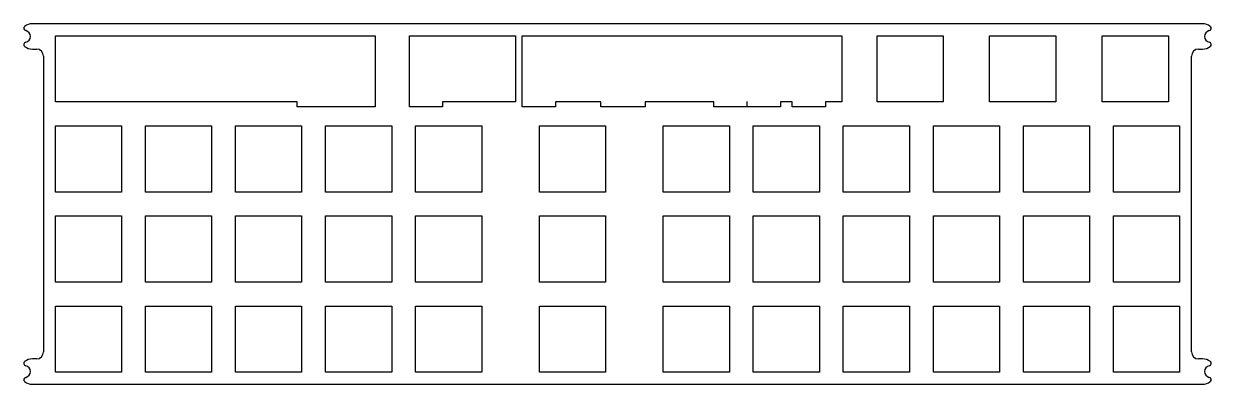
# Model space of a CAD drawing. Header units: millimetres. Extents: x -238 to 14, y -10 to 67.
import ezdxf

# ---------------------------------------------------------------- set-up
doc = ezdxf.new("R2010")
doc.units = ezdxf.units.MM
doc.layers.get('0').update_dxf_attribs({"linetype": 'CONTINUOUS'})

msp = doc.modelspace()

# ---------------------------------------------------------------- linework, layer by layer
for p, q in [((11.85, 66.67), (-235.69, 66.67)), ((-235.69, 61.32), (-234.86, 61.32)), ((11.02, 61.32), (11.85, 61.32)), ((-233.36, 59.82), (-233.36, -2.68)), ((9.53, -2.68), (9.53, 59.82)), ((-234.86, -4.18), (-235.69, -4.18)), ((11.85, -4.18), (11.02, -4.18)), ((-235.69, -9.53), (11.85, -9.53))]:
    msp.add_line(p, q)
for points in [[(-163.19, 64.15), (-163.19, 49.15), (-179.71, 49.15), (-179.71, 50.15), (-230.84, 50.15), (-230.84, 64.15)], [(-133.49, 64.15), (-133.49, 50.15), (-148.93, 50.15), (-148.93, 49.15), (-155.93, 49.15), (-155.93, 64.15)], [(-74.94, 50.15), (-77.46, 50.15), (-77.46, 49.15), (-84.46, 49.15), (-84.46, 50.15), (-84.57, 50.15), (-84.57, 49.15), (-91.57, 49.15), (-91.57, 50.15), (-106.04, 50.15), (-106.04, 49.15), (-115.45, 49.15), (-115.45, 50.15), (-125.06, 50.15), (-125.06, 49.15), (-132.09, 49.15), (-132.09, 64.15), (-64.44, 64.15), (-64.44, 50.15), (-67.94, 50.15), (-67.94, 49.15), (-74.94, 49.15)], [(-57.01, 64.15), (-43.01, 64.15), (-43.01, 50.15), (-57.01, 50.15)], [(-19.19, 50.15), (-33.19, 50.15), (-33.19, 64.15), (-19.19, 64.15)], [(-9.38, 50.15), (-9.38, 64.15), (4.62, 64.15), (4.62, 50.15)], [(-230.84, 45.1), (-216.84, 45.1), (-216.84, 31.1), (-230.84, 31.1)], [(-211.79, 45.1), (-197.79, 45.1), (-197.79, 31.1), (-211.79, 31.1)], [(-178.74, 31.1), (-192.74, 31.1), (-192.74, 45.1), (-178.74, 45.1)], [(-173.69, 45.1), (-159.69, 45.1), (-159.69, 31.1), (-173.69, 31.1)], [(-154.64, 45.1), (-140.64, 45.1), (-140.64, 31.1), (-154.64, 31.1)], [(-128.44, 31.1), (-128.44, 45.1), (-114.44, 45.1), (-114.44, 31.1)], [(-88.25, 45.1), (-88.25, 31.1), (-102.25, 31.1), (-102.25, 45.1)], [(-69.2, 31.1), (-83.2, 31.1), (-83.2, 45.1), (-69.2, 45.1)], [(-50.15, 31.1), (-64.15, 31.1), (-64.15, 45.1), (-50.15, 45.1)], [(-31.1, 45.1), (-31.1, 31.1), (-45.1, 31.1), (-45.1, 45.1)], [(-26.05, 31.1), (-26.05, 45.1), (-12.05, 45.1), (-12.05, 31.1)], [(7, 31.1), (-7, 31.1), (-7, 45.1), (7, 45.1)], [(-216.84, 26.05), (-216.84, 12.05), (-230.84, 12.05), (-230.84, 26.05)], [(-211.79, 26.05), (-197.79, 26.05), (-197.79, 12.05), (-211.79, 12.05)], [(-192.74, 12.05), (-192.74, 26.05), (-178.74, 26.05), (-178.74, 12.05)], [(-173.69, 26.05), (-159.69, 26.05), (-159.69, 12.05), (-173.69, 12.05)], [(-140.64, 26.05), (-140.64, 12.05), (-154.64, 12.05), (-154.64, 26.05)], [(-128.44, 26.05), (-114.44, 26.05), (-114.44, 12.05), (-128.44, 12.05)], [(-88.25, 26.05), (-88.25, 12.05), (-102.25, 12.05), (-102.25, 26.05)], [(-69.2, 12.05), (-83.2, 12.05), (-83.2, 26.05), (-69.2, 26.05)], [(-50.15, 26.05), (-50.15, 12.05), (-64.15, 12.05), (-64.15, 26.05)], [(-45.1, 26.05), (-31.1, 26.05), (-31.1, 12.05), (-45.1, 12.05)], [(-12.05, 26.05), (-12.05, 12.05), (-26.05, 12.05), (-26.05, 26.05)], [(-7, 26.05), (7, 26.05), (7, 12.05), (-7, 12.05)], [(-230.84, -7), (-230.84, 7), (-216.84, 7), (-216.84, -7)], [(-211.79, 7), (-197.79, 7), (-197.79, -7), (-211.79, -7)], [(-192.74, 7), (-178.74, 7), (-178.74, -7), (-192.74, -7)], [(-159.69, -7), (-173.69, -7), (-173.69, 7), (-159.69, 7)], [(-140.64, 7), (-140.64, -7), (-154.64, -7), (-154.64, 7)], [(-114.44, -7), (-128.44, -7), (-128.44, 7), (-114.44, 7)], [(-88.25, -7), (-102.25, -7), (-102.25, 7), (-88.25, 7)], [(-69.2, 7), (-69.2, -7), (-83.2, -7), (-83.2, 7)], [(-50.15, -7), (-64.15, -7), (-64.15, 7), (-50.15, 7)], [(-31.1, 7), (-31.1, -7), (-45.1, -7), (-45.1, 7)], [(-26.05, -7), (-26.05, 7), (-12.05, 7), (-12.05, -7)], [(7, -7), (-7, -7), (-7, 7), (7, 7)]]:
    msp.add_lwpolyline(points, close=True)
for centre, radius, start, end in [((-237.02, 65.72), 0.5, 127.8792, 258.8119), ((-235.69, 64), 2.68, 90, 127.8792), ((11.85, 64), 2.67, 52.1208, 90), ((13.19, 65.72), 0.5, -78.8119, 52.1208), ((-237.36, 64), 1.25, -78.8119, 78.8119), ((13.52, 64), 1.25, 101.1881, 258.8119), ((-237.02, 62.28), 0.5, 101.1881, 232.1208), ((-235.69, 64), 2.67, 232.1208, 270), ((-234.86, 59.82), 1.5, 0, 90), ((11.02, 59.82), 1.5, 90, 180), ((11.85, 64), 2.67, 270, 307.8792), ((13.19, 62.28), 0.5, -52.1208, 78.8119), ((-237.02, -5.13), 0.5, 127.8792, 258.8119), ((-235.69, -6.85), 2.68, 90, 127.8792), ((-234.86, -2.68), 1.5, -90, 0), ((11.02, -2.68), 1.5, 180, 270), ((11.85, -6.85), 2.68, 52.1208, 90), ((13.19, -5.13), 0.5, -78.8119, 52.1208), ((-237.36, -6.85), 1.25, -78.8119, 78.8119), ((13.52, -6.85), 1.25, 101.1881, 258.8119), ((-237.02, -8.57), 0.5, 101.1881, 232.1208), ((-235.69, -6.85), 2.67, 232.1208, 270), ((11.85, -6.85), 2.67, 270, 307.8792), ((13.19, -8.57), 0.5, -52.1208, 78.8119)]:
    msp.add_arc(centre, radius, start, end)

doc.saveas('drawing.dxf')
